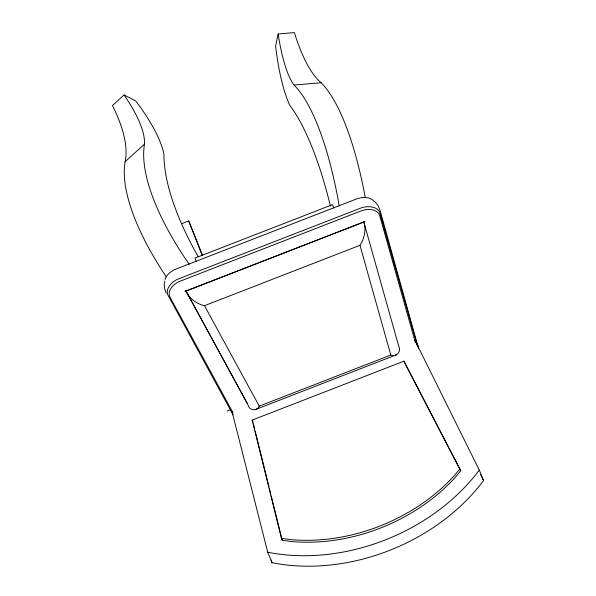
<?xml version="1.0" encoding="UTF-8"?>
<svg xmlns="http://www.w3.org/2000/svg" width="596" height="596" viewBox="0 0 596 596"><rect width="100%" height="100%" fill="white"/><g stroke="black" fill="none" stroke-linecap="round" stroke-linejoin="round"><path stroke-width="0.89" d="M164.25 283.085L164.459 287.972L166.165 293.15M365.251 197.544A187.554 54.571 85.1 0 0 321.117 82.732A103.115 35.253 82.1 0 1 294.417 32.586L278.146 33.979L275.583 46.063A114.358 28.116 88.4 0 0 289.753 105.231A237.968 69.24 85.1 0 1 330.437 206.104M247.429 403.708L185.669 290.379A1.229 0.812 -20.5 0 1 184.969 291.459L364.849 221.585A1.229 0.812 -20.5 0 1 363.582 221.265L398.717 346.157C401.786 351.469 396.385 357.287 390.805 355.037L259.253 406.137C256.69 411.732 248.852 410.525 247.876 404.52M459.874 468.918L453.884 476.137A158.856 118.954 -22.2 0 1 290.55 539.581L281.416 538.263L252.16 420.098L403.969 361.161L459.874 468.918L460.656 470.833L454.666 478.059A158.856 118.954 -22.2 0 1 291.332 541.503L282.199 540.185L281.416 538.263M198.23 256.787A237.968 92.06 47.7 0 1 163.937 154.103A114.358 38.606 44.6 0 0 135.732 100.962L124.08 94.98L112.435 105.566A103.115 45.087 50.7 0 1 125.1 161.739A187.554 72.556 47.7 0 0 166.321 276.857M125.1 161.739L144.508 144.09A103.115 34.486 44.9 0 0 124.08 94.98M181.758 223.671L188.694 220.974L193.7 233.267A561.03 1.781 68.1 0 0 202.469 255.393M363.806 221.973L185.997 291.042M247.504 403.902L186.071 291.243A17.083 9.543 32.9 0 0 204.488 305.696L359.969 245.299A17.083 9.208 -76 0 0 363.88 222.166M227.054 411.031L230.309 409.765M255.155 409.675L396.377 354.821M278.146 33.979A103.115 24.592 88 0 0 294.007 85.049L321.117 82.732M374.601 201.374L378.058 205.56L379.987 210.083L418.474 348.28M204.488 305.696L259.253 406.137M232.954 412.603L170.046 297.24A15.883 10.519 -20.5 0 1 180.491 281.044L360.781 211.014A15.883 10.519 -20.5 0 1 379.756 215.774L415.405 342.655M233.125 414.92L167.595 294.424A17.128 11.354 -20.5 0 1 177.332 279.338L361.981 207.609A17.128 11.354 -20.5 0 1 379.667 212.042L417.349 345.583M405.176 363.91L460.656 470.833M414.913 340.338L479.296 470.05L483.565 480.532A175.947 131.753 -22.2 0 1 271.992 562.713L267.723 552.239L231.971 411.389M480.674 474.707L483.565 480.532M417.498 344.279L418.28 346.365M403.969 361.161L404.751 363.083M252.942 422.02L252.16 420.098L252.793 422.08M333.79 208.064L332.508 204.644L194.966 258.075L196.248 261.495M359.969 245.299L390.805 355.037M271.307 560.024L271.992 562.713M253.389 423.823L254.73 429.239M255.177 431.042L269.027 486.969M269.474 488.772L270.808 494.181M271.255 495.984L282.199 540.185M164.734 282.511A15.883 10.519 -20.5 0 1 164.749 281.021M165.04 279.487A15.883 10.519 -20.5 0 1 176.014 269.072L356.304 199.042A15.883 10.519 -20.5 0 1 373.953 201.239M479.296 470.05A175.947 131.753 -22.2 0 1 267.723 552.239M189.223 264.333A187.554 72.556 47.7 0 1 144.508 144.09M294.007 85.049A187.554 54.571 85.1 0 1 339.236 206.022M202.387 255.542A529.375 1.505 68.1 0 1 188.694 220.974"/></g></svg>
